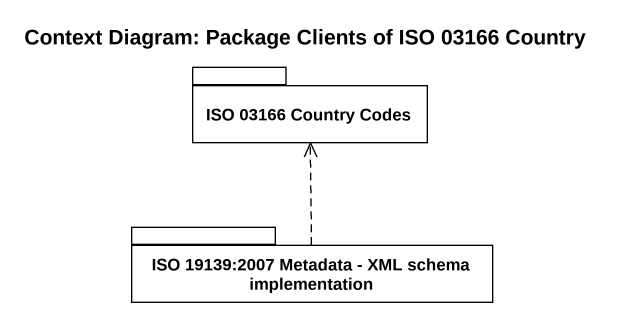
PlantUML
@startuml
title Context Diagram: Package Clients of ISO 03166 Country
package "ISO 03166 Country Codes" as ISO_03166_Country_Codes {
}
package "ISO 19139:2007 Metadata - XML schema implementation" as ISO_19139_2007_Metadata_XML {
}
ISO_19139_2007_Metadata_XML .up.> ISO_03166_Country_Codes
@enduml
